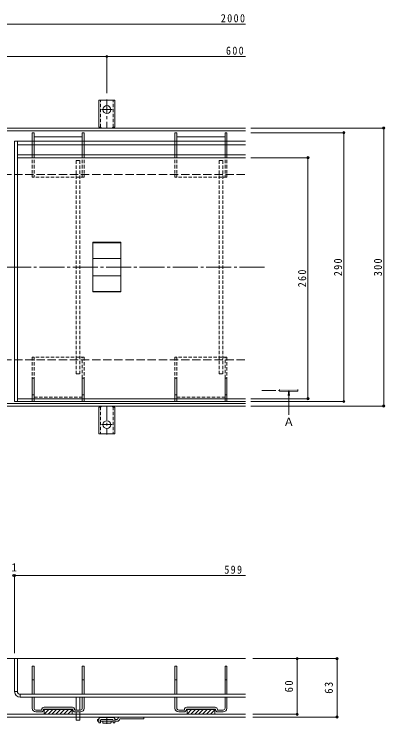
# Model space of a CAD drawing. Units: millimetres at full size, sheet at 1:3. Extents: x -1126 to 1153, y -824 to 816.
# Drawn here: x -417 to -17, y -433 to 332 of the extents above; entities that cross this region are included whole.
import ezdxf
from ezdxf.enums import TextEntityAlignment as Align

# ---------------------------------------------------------------- set-up
doc = ezdxf.new("R2010")
doc.units = ezdxf.units.MM
doc.header["$LTSCALE"] = 3
doc.header["$PDMODE"] = 32
doc.header["$PDSIZE"] = 2.4
for name, pattern in [('CHAIN1', [8, 5, -1, 1, -1]), ('CHAIN2', [12, 9, -1, 1, -1]), ('DASHED1', [1.8, 1.2, -0.6]), ('DASHED3', [4, 3, -1])]:
    doc.linetypes.add(name, pattern=pattern)
for name, color, linetype, lineweight in [('4-0', 7, 'CHAIN2', 9), ('4-1', 2, 'Continuous', 9), ('4-2', 3, 'Continuous', 9), ('4-3', 4, 'Continuous', 9), ('4-4', 7, 'Continuous', 9), ('4-5', 7, 'Continuous', 9), ('4-9', 5, 'Continuous', 5), ('4-A', 6, 'Continuous', 9), ('4-C', 2, 'Continuous', 9)]:
    doc.layers.add(name, color=color, linetype=linetype, lineweight=lineweight)
doc.styles.add('ＭＳ ゴシック', font='')
doc.styles.get('ＭＳ ゴシック').set_extended_font_data('MS Gothic')

msp = doc.modelspace()

# ---------------------------------------------------------------- linework, layer by layer
at = {"layer": '4-0'}
msp.add_line((-1037.271, 59.401), (-145.344, 59.401), dxfattribs=at)
at = {"layer": '4-1'}
for p, q in [((-1090.252, 209.401), (-167.008, 209.401)), ((-1090.252, 206.401), (-167.008, 206.401)), ((-1090.252, -87.599), (-167.008, -87.599)), ((-1090.252, -90.599), (-167.008, -90.599)), ((-167.008, -363.119), (-1090.252, -363.119)), ((-167.008, -423.119), (-1090.252, -423.119)), ((-167.008, -426.119), (-1090.252, -426.119))]:
    msp.add_line(p, q, dxfattribs=at)
at = {"layer": '4-1', "linetype": 'DASHED3'}
for p, q in [((-1016.508, 159.401), (-167.008, 159.401)), ((-1016.508, -40.599), (-167.008, -40.599))]:
    msp.add_line(p, q, dxfattribs=at)
at = {"layer": '4-2'}
for p, q in [((-416.008, 195.401), (-413.008, 195.401)), ((-416.008, 195.401), (-416.008, -85.599)), ((-413.008, 195.401), (-413.008, -85.599)), ((-413.008, 180.401), (-167.008, 180.401)), ((-413.008, 177.401), (-167.008, 177.401)), ((-331.508, 32.648), (-331.508, 86.153)), ((-301.508, 86.153), (-331.508, 86.153)), ((-301.508, 85.752), (-331.508, 85.752)), ((-301.508, 86.153), (-301.508, 32.648)), ((-301.508, 68.633), (-331.508, 68.633)), ((-301.508, 50.169), (-331.508, 50.169)), ((-301.508, 33.05), (-331.508, 33.05)), ((-301.508, 32.648), (-331.508, 32.648)), ((-413.008, -82.599), (-167.008, -82.599)), ((-416.008, -85.599), (-413.008, -85.599)), ((-413.008, -85.599), (-167.008, -85.599)), ((-413.008, -363.119), (-416.008, -363.119)), ((-416.008, -398.619), (-416.008, -363.119)), ((-413.008, -398.619), (-413.008, -363.119)), ((-416.008, -398.619), (-413.008, -398.619)), ((-410.008, -401.619), (-410.008, -404.619)), ((-167.008, -401.619), (-410.008, -401.619)), ((-167.008, -404.619), (-410.008, -404.619))]:
    msp.add_line(p, q, dxfattribs=at)
for radius in [6, 3]:
    msp.add_arc((-410.008, -398.619), radius, 180, 270, dxfattribs=at)
at = {"layer": '4-3'}
for p, q in [((-395.008, 204.401), (-397.008, 204.401)), ((-397.008, 204.401), (-397.008, 195.401)), ((-395.008, 204.401), (-395.008, 195.401)), ((-343.008, 199.901), (-395.008, 199.901)), ((-341.008, 204.401), (-343.008, 204.401)), ((-343.008, 204.401), (-343.008, 195.401)), ((-341.008, 204.401), (-341.008, 195.401)), ((-241.008, 204.401), (-243.008, 204.401)), ((-243.008, 204.401), (-243.008, 195.401)), ((-241.008, 204.401), (-241.008, 195.401)), ((-189.008, 199.901), (-241.008, 199.901)), ((-187.008, 204.401), (-189.008, 204.401)), ((-189.008, 204.401), (-189.008, 195.401)), ((-187.008, 204.401), (-187.008, 195.401)), ((-397.008, 191.401), (-397.008, 180.401)), ((-395.008, 191.401), (-395.008, 180.401)), ((-343.008, 191.401), (-343.008, 180.401)), ((-341.008, 191.401), (-341.008, 180.401)), ((-243.008, 191.401), (-243.008, 180.401)), ((-241.008, 191.401), (-241.008, 180.401)), ((-189.008, 191.401), (-189.008, 180.401)), ((-187.008, 191.401), (-187.008, 180.401)), ((-395.008, -60.599), (-397.008, -60.599)), ((-397.008, -60.599), (-397.008, -82.599)), ((-395.008, -60.599), (-395.008, -82.599)), ((-341.008, -60.599), (-343.008, -60.599)), ((-343.008, -60.599), (-343.008, -82.599)), ((-341.008, -60.599), (-341.008, -82.599)), ((-241.008, -60.599), (-243.008, -60.599)), ((-243.008, -60.599), (-243.008, -82.599)), ((-241.008, -60.599), (-241.008, -82.599)), ((-187.008, -60.599), (-189.008, -60.599)), ((-189.008, -60.599), (-189.008, -82.599)), ((-187.008, -60.599), (-187.008, -82.599)), ((-395.008, -78.599), (-397.008, -78.599)), ((-341.008, -78.599), (-343.008, -78.599)), ((-241.008, -78.599), (-243.008, -78.599)), ((-187.008, -78.599), (-189.008, -78.599)), ((-397.008, -371.119), (-395.008, -371.119)), ((-397.008, -401.619), (-397.008, -371.119)), ((-395.008, -401.619), (-395.008, -371.119)), ((-343.008, -371.119), (-341.008, -371.119)), ((-343.008, -401.619), (-343.008, -371.119)), ((-341.008, -401.619), (-341.008, -371.119)), ((-243.008, -371.119), (-241.008, -371.119)), ((-243.008, -401.619), (-243.008, -371.119)), ((-241.008, -401.619), (-241.008, -371.119)), ((-189.008, -371.119), (-187.008, -371.119)), ((-189.008, -401.619), (-189.008, -371.119)), ((-187.008, -401.619), (-187.008, -371.119)), ((-397.008, -386.119), (-395.008, -386.119)), ((-343.008, -386.119), (-341.008, -386.119)), ((-241.008, -386.119), (-243.008, -386.119)), ((-187.008, -386.119), (-189.008, -386.119)), ((-397.008, -416.619), (-397.008, -404.619)), ((-395.008, -416.619), (-395.008, -404.619)), ((-343.008, -416.619), (-343.008, -404.619)), ((-341.008, -416.619), (-341.008, -404.619)), ((-243.008, -416.619), (-243.008, -404.619)), ((-241.008, -416.619), (-241.008, -404.619)), ((-189.008, -416.619), (-189.008, -404.619)), ((-187.008, -416.619), (-187.008, -404.619)), ((-393.008, -418.619), (-387.258, -418.619)), ((-393.008, -420.619), (-387.258, -420.619)), ((-384.258, -415.619), (-353.758, -415.619)), ((-384.258, -417.619), (-353.758, -417.619)), ((-384.008, -417.619), (-384.008, -423.119)), ((-354.008, -417.719), (-384.008, -417.719)), ((-354.008, -417.819), (-384.008, -417.819)), ((-354.008, -417.919), (-384.008, -417.919)), ((-354.008, -418.019), (-384.008, -418.019)), ((-354.008, -418.119), (-384.008, -418.119)), ((-379.207, -418.119), (-384.008, -422.92)), ((-383.45, -418.119), (-384.008, -418.677)), ((-374.965, -418.119), (-379.965, -423.119)), ((-370.722, -418.119), (-375.722, -423.119)), ((-366.479, -418.119), (-371.479, -423.119)), ((-362.237, -418.119), (-367.237, -423.119)), ((-357.994, -418.119), (-362.994, -423.119)), ((-354.008, -418.376), (-358.751, -423.119)), ((-354.008, -417.619), (-354.008, -423.119)), ((-350.758, -418.619), (-345.008, -418.619)), ((-350.758, -420.619), (-345.008, -420.619)), ((-233.258, -418.619), (-239.008, -418.619)), ((-233.258, -420.619), (-239.008, -420.619)), ((-199.758, -415.619), (-230.258, -415.619)), ((-199.758, -417.619), (-230.258, -417.619)), ((-230.008, -417.619), (-230.008, -423.119)), ((-230.008, -417.719), (-200.008, -417.719)), ((-230.008, -417.819), (-200.008, -417.819)), ((-230.008, -417.919), (-200.008, -417.919)), ((-230.008, -418.019), (-200.008, -418.019)), ((-225.207, -418.119), (-230.008, -422.92)), ((-229.45, -418.119), (-230.008, -418.677)), ((-230.008, -418.119), (-200.008, -418.119)), ((-220.965, -418.119), (-225.965, -423.119)), ((-216.722, -418.119), (-221.722, -423.119)), ((-212.48, -418.119), (-217.48, -423.119)), ((-208.237, -418.119), (-213.237, -423.119)), ((-203.994, -418.119), (-208.994, -423.119)), ((-200.008, -418.376), (-204.752, -423.119)), ((-200.008, -417.619), (-200.008, -423.119)), ((-191.008, -418.619), (-196.758, -418.619)), ((-191.008, -420.619), (-196.758, -420.619)), ((-384.008, -423.119), (-354.008, -423.119)), ((-354.008, -422.619), (-354.509, -423.119)), ((-200.008, -423.119), (-230.008, -423.119)), ((-200.008, -422.619), (-200.509, -423.119))]:
    msp.add_line(p, q, dxfattribs=at)
at = {"layer": '4-3', "linetype": 'DASHED1'}
for p, q in [((-397.008, 195.401), (-397.008, 191.401)), ((-395.008, 195.401), (-395.008, 191.401)), ((-343.008, 195.401), (-343.008, 191.401)), ((-341.008, 191.401), (-341.008, 195.401)), ((-243.008, 195.401), (-243.008, 191.401)), ((-241.008, 195.401), (-241.008, 191.401)), ((-189.008, 195.401), (-189.008, 191.401)), ((-187.008, 191.401), (-187.008, 195.401)), ((-397.008, 180.401), (-397.008, 156.401)), ((-395.008, 180.401), (-395.008, 156.401)), ((-343.008, 180.401), (-343.008, 156.401)), ((-341.008, 180.401), (-341.008, 156.401)), ((-243.008, 180.401), (-243.008, 156.401)), ((-241.008, 180.401), (-241.008, 156.401)), ((-189.008, 180.401), (-189.008, 156.401)), ((-187.008, 180.401), (-187.008, 156.401)), ((-341.008, 156.401), (-397.008, 156.401)), ((-187.008, 156.401), (-243.008, 156.401)), ((-397.008, -37.599), (-397.008, -60.599)), ((-341.008, -37.599), (-397.008, -37.599)), ((-395.008, -37.599), (-395.008, -60.599)), ((-343.008, -60.599), (-343.008, -37.599)), ((-341.008, -37.599), (-341.008, -60.599)), ((-243.008, -37.599), (-243.008, -60.599)), ((-187.008, -37.599), (-243.008, -37.599)), ((-241.008, -37.599), (-241.008, -60.599)), ((-189.008, -60.599), (-189.008, -37.599)), ((-187.008, -37.599), (-187.008, -60.599)), ((-397.008, -82.599), (-397.008, -85.599)), ((-395.008, -81.099), (-343.008, -81.099)), ((-395.008, -82.599), (-395.008, -85.599)), ((-343.008, -82.599), (-343.008, -85.599)), ((-341.008, -82.599), (-341.008, -85.599)), ((-243.008, -82.599), (-243.008, -85.599)), ((-241.008, -81.099), (-189.008, -81.099)), ((-241.008, -82.599), (-241.008, -85.599)), ((-189.008, -82.599), (-189.008, -85.599)), ((-187.008, -82.599), (-187.008, -85.599)), ((-395.008, -85.599), (-397.008, -85.599)), ((-341.008, -85.599), (-343.008, -85.599)), ((-241.008, -85.599), (-243.008, -85.599)), ((-187.008, -85.599), (-189.008, -85.599))]:
    msp.add_line(p, q, dxfattribs=at)
at = {"layer": '4-3'}
for centre, radius, start, end in [((-393.008, -416.619), 4, 180, 270), ((-393.008, -416.619), 2, 180, 270), ((-387.258, -418.119), 0.5, 270, 0), ((-387.258, -418.119), 2.5, 270, 0), ((-384.258, -418.119), 2.5, 90, 180), ((-384.258, -418.119), 0.5, 90, 180), ((-353.758, -418.119), 2.5, 0, 90), ((-353.758, -418.119), 0.5, 0, 90), ((-350.758, -418.119), 2.5, 180, 270), ((-350.758, -418.119), 0.5, 180, 270), ((-345.008, -416.619), 4, 270, 0), ((-345.008, -416.619), 2, 270, 0), ((-239.008, -416.619), 4, 180, 270), ((-239.008, -416.619), 2, 180, 270), ((-233.258, -418.119), 0.5, 270, 0), ((-233.258, -418.119), 2.5, 270, 0), ((-230.258, -418.119), 2.5, 90, 180), ((-230.258, -418.119), 0.5, 90, 180), ((-199.758, -418.119), 2.5, 0, 90), ((-199.758, -418.119), 0.5, 0, 90), ((-196.758, -418.119), 2.5, 180, 270), ((-196.758, -418.119), 0.5, 180, 270), ((-191.008, -416.619), 4, 270, 0), ((-191.008, -416.619), 2, 270, 0)]:
    msp.add_arc(centre, radius, start, end, dxfattribs=at)
at = {"layer": '4-4'}
for p, q in [((-1016.508, 321.694), (-167.008, 321.694)), ((-916.508, 286.694), (-316.508, 286.694)), ((-316.508, 287.594), (-316.508, 247.244)), ((-316.508, 286.694), (-167.008, 286.694)), ((-16.894, 209.401), (-161.008, 209.401)), ((-17.794, 209.401), (-17.794, -90.599)), ((-59.893, 204.401), (-161.008, 204.401)), ((-60.793, 204.401), (-60.793, -85.599)), ((-98.648, 177.401), (-161.008, 177.401)), ((-99.548, 177.401), (-99.548, -82.599)), ((-98.648, -82.599), (-161.008, -82.599)), ((-59.893, -85.599), (-161.008, -85.599)), ((-16.894, -90.599), (-161.008, -90.599)), ((-416.008, -272.497), (-416.008, -357.12)), ((-66.957, -363.119), (-159.008, -363.119)), ((-111.156, -363.119), (-111.156, -423.119)), ((-68.157, -363.119), (-68.157, -426.119)), ((-109.956, -423.119), (-159.008, -423.119)), ((-66.957, -426.119), (-159.008, -426.119))]:
    msp.add_line(p, q, dxfattribs=at)
msp.add_lwpolyline([(-417.008, -273.397), (-416.008, -273.397), (-167.008, -273.397)], dxfattribs=at)
for p in [(-316.508, 286.694), (-17.794, 209.401), (-60.793, 204.401), (-99.548, 177.401), (-99.548, -82.599), (-60.793, -85.599), (-17.794, -90.599), (-417.008, -273.397), (-416.008, -273.397), (-111.156, -363.119), (-68.157, -363.119), (-111.156, -423.119), (-68.157, -426.119)]:
    msp.add_point(p, dxfattribs=at)
at = {"layer": '4-5', "color": 4, "linetype": 'CHAIN1'}
msp.add_line((-149.286, -73.599), (-130.31, -73.599), dxfattribs=at)
at = {"layer": '4-5', "color": 4}
for p, q in [((-130.31, -74.599), (-130.31, -72.599)), ((-110.31, -74.599), (-130.31, -74.599)), ((-120.247, -73.599), (-120.983, -79.185)), ((-120.247, -73.599), (-119.512, -79.185)), ((-120.247, -73.599), (-120.247, -99.419)), ((-110.31, -72.599), (-110.31, -74.599)), ((-120.247, -99.419), (-120.247, -99.974))]:
    msp.add_line(p, q, dxfattribs=at)
msp.add_solid([(-130.31, -72.599), (-130.31, -74.599), (-110.31, -72.599), (-110.31, -74.599)], dxfattribs=at)
at = {"layer": '4-9', "linetype": 'DASHED1'}
for p, q in [((-349.508, 174.401), (-349.508, -55.599)), ((-195.508, 174.401), (-195.508, -55.599)), ((-349.508, -55.599), (-345.508, -55.599)), ((-195.508, -55.599), (-191.508, -55.599)), ((-349.508, -426.119), (-349.508, -423.119)), ((-345.508, -426.119), (-345.508, -423.119))]:
    msp.add_line(p, q, dxfattribs=at)
at = {"layer": '4-9'}
for p, q in [((-349.508, -404.619), (-349.508, -418.619)), ((-345.508, -404.619), (-345.508, -418.619)), ((-349.508, -420.619), (-349.508, -423.119)), ((-345.508, -420.619), (-345.508, -423.119)), ((-349.508, -426.119), (-349.508, -429.619)), ((-345.508, -426.119), (-345.508, -429.619)), ((-349.508, -429.619), (-345.508, -429.619))]:
    msp.add_line(p, q, dxfattribs=at)
at = {"layer": '4-9', "linetype": 'DASHED1'}
for points in [[(-349.508, 174.401), (-345.508, 174.401), (-345.508, -55.599)], [(-195.508, 174.401), (-191.508, 174.401), (-191.508, -55.599)]]:
    msp.add_lwpolyline(points, dxfattribs=at)
at = {"layer": '4-A'}
for p, q in [((-413.008, 195.401), (-167.008, 195.401)), ((-413.008, 191.401), (-167.008, 191.401))]:
    msp.add_line(p, q, dxfattribs=at)
at = {"layer": '4-C'}
for p, q in [((-325.258, 210.401), (-325.258, 239.401)), ((-307.758, 239.401), (-325.258, 239.401)), ((-307.758, 210.401), (-307.758, 239.401)), ((-325.258, 210.401), (-324.008, 210.401)), ((-307.758, 210.401), (-309.008, 210.401)), ((-325.258, -91.599), (-325.258, -120.599)), ((-325.258, -91.599), (-324.008, -91.599)), ((-307.758, -91.599), (-309.008, -91.599)), ((-307.758, -91.599), (-307.758, -120.599)), ((-307.758, -120.599), (-325.258, -120.599)), ((-326.508, -430.619), (-326.508, -428.619)), ((-325.258, -428.619), (-326.508, -428.619)), ((-325.258, -428.619), (-325.258, -432.419)), ((-309.758, -426.619), (-323.258, -426.619)), ((-322.258, -428.619), (-310.758, -428.619)), ((-307.758, -428.619), (-307.758, -432.419)), ((-305.008, -428.619), (-307.758, -428.619)), ((-276.508, -428.119), (-302.508, -428.119)), ((-276.508, -428.119), (-276.508, -426.119)), ((-325.258, -430.619), (-326.508, -430.619)), ((-325.258, -432.419), (-323.258, -432.419)), ((-323.258, -429.619), (-323.258, -432.419)), ((-309.758, -430.619), (-323.258, -430.619)), ((-321.008, -432.119), (-321.008, -430.619)), ((-312.508, -432.619), (-320.508, -432.619)), ((-312.008, -432.119), (-312.008, -430.619)), ((-309.758, -429.619), (-309.758, -432.419)), ((-309.758, -432.419), (-307.758, -432.419)), ((-305.467, -430.619), (-307.758, -430.619))]:
    msp.add_line(p, q, dxfattribs=at)
at = {"layer": '4-C', "linetype": 'DASHED1'}
for p, q in [((-323.258, 210.255), (-323.258, 239.401)), ((-309.758, 210.255), (-309.758, 239.401)), ((-323.258, -91.453), (-323.258, -120.599)), ((-309.758, -91.453), (-309.758, -120.599))]:
    msp.add_line(p, q, dxfattribs=at)
at = {"layer": '4-C', "linetype": 'CHAIN1'}
for p, q in [((-316.508, 240.181), (-316.508, 209.401)), ((-322.284, 229.401), (-310.732, 229.401)), ((-316.508, -90.599), (-316.508, -121.379)), ((-310.732, -110.599), (-322.284, -110.599)), ((-316.508, -426.262), (-316.508, -433.427))]:
    msp.add_line(p, q, dxfattribs=at)
at = {"layer": '4-C'}
for centre in [(-316.508, 229.401), (-316.508, -110.599)]:
    msp.add_circle(centre, 4.25, dxfattribs=at)
for centre, radius, start, end in [((-324.008, 208.401), 2, 30.00051, 90), ((-309.008, 208.401), 2, 90, 149.99949), ((-324.008, -89.599), 2, 270, 329.99949), ((-309.008, -89.599), 2, 210.00051, 270), ((-323.258, -428.619), 2, 90, 180), ((-322.258, -429.619), 1, 90, 180), ((-310.758, -429.619), 1, 0, 90), ((-309.758, -428.619), 2, 0, 90), ((-305.467, -427.619), 3, 270, 348.69007), ((-302.049, -429.119), 3, 90, 168.69007), ((-320.508, -432.119), 0.5, 180, 270), ((-312.508, -432.119), 0.5, 270, 0)]:
    msp.add_arc(centre, radius, start, end, dxfattribs=at)

# ---------------------------------------------------------------- texts
at = {"layer": '4-4', "color": 2, "style": 'ＭＳ ゴシック'}
msp.add_text('1', height=8.798, dxfattribs=at).set_placement((-419.508, -271.597), align=Align.BOTTOM_LEFT)
at = {"layer": '4-4', "color": 2, "char_height": 8.798, "attachment_point": 7, "style": 'ＭＳ ゴシック'}
for s, insert in [('\\T1.28;\\W0.9;2000', (-193.548, 323.494)), ('\\T1.27;\\W0.9;600', (-187.978, 288.494)), ('\\T1.27;\\W0.9;599', (-189.755, -271.597))]:
    msp.add_mtext(s, dxfattribs=dict(at, insert=insert))
at = {"layer": '4-4', "color": 2, "char_height": 8.798, "attachment_point": 7, "rotation": 90, "style": 'ＭＳ ゴシック'}
for s, insert in [('\\T1.27;\\W0.9;290', (-62.593, 49.651)), ('\\T1.27;\\W0.9;300', (-19.594, 49.651)), ('\\T1.27;\\W0.9;260', (-101.348, 37.651)), ('\\T1.27;\\W0.95;60', (-115.556, -399.494)), ('\\T1.27;\\W0.95;63', (-72.557, -400.994))]:
    msp.add_mtext(s, dxfattribs=dict(at, insert=insert))
at = {"layer": '4-5', "color": 2, "style": 'ＭＳ ゴシック'}
msp.add_text('Ａ', height=8.798, dxfattribs=at).set_placement((-126.154, -114.699), align=Align.BOTTOM_LEFT)

doc.saveas('drawing.dxf')
